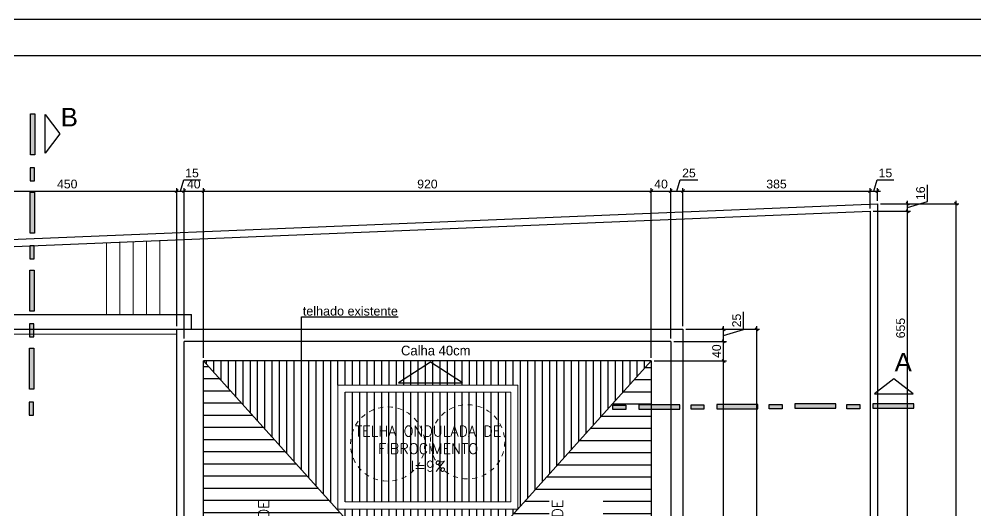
# Model space of a CAD drawing. Extents: x -165 to 197, y 154 to 653.
# Drawn here: x 38.53 to 58.18, y 483.84 to 493.94 of the extents above; entities that cross this region are included whole.
import ezdxf

# ---------------------------------------------------------------- set-up
doc = ezdxf.new("R2010")
doc.units = 0
doc.header["$MEASUREMENT"] = 0
doc.header["$PDMODE"] = 3
doc.header["$PDSIZE"] = 0.1
doc.linetypes.add('HIDDEN', pattern=[0.375, 0.25, -0.125])
doc.layers.get('0').update_dxf_attribs({"linetype": 'CONTINUOUS'})
doc.layers.get('DEFPOINTS').update_dxf_attribs({"linetype": 'CONTINUOUS'})
for name, color, linetype, lineweight in [('AIT-ESQUADRIA 34', 252, 'CONTINUOUS', 15), ('AIT-PAREDE', 4, 'CONTINUOUS', 30), ('COBERTURA', 7, 'CONTINUOUS', 15), ('projeção', 251, 'CONTINUOUS', 18), ('Telhado', 36, 'CONTINUOUS', 25)]:
    doc.layers.add(name, color=color, linetype=linetype, lineweight=lineweight)
for name, color, linetype in [('COTA', 1, 'CONTINUOUS'), ('LINHA CORTE', 7, 'CONTINUOUS'), ('MARGEM', 4, 'CONTINUOUS'), ('TEXTO', 190, 'CONTINUOUS'), ('TXT-LAYOUT', 192, 'CONTINUOUS')]:
    doc.layers.add(name, color=color, linetype=linetype)
doc.styles.add('ARIAL', font='ARIAL.TTF', dxfattribs={"height": 0.18})
doc.styles.add('PLANTA', font='stylu.ttf', dxfattribs={"height": 0.22})
doc.styles.add('SIMPLEX', font='simplex.shx')
doc.styles.get("Standard").update_dxf_attribs({"font": 'ISOCP'})
doc.dimstyles.new('Copy of ISO-25', dxfattribs={"dimtxt": 0.18, "dimasz": 0.06, "dimexe": 0.06, "dimexo": 0.06, "dimgap": 0.05, "dimtad": 1, "dimdec": 0, "dimlfac": 100, "dimdsep": 46, "dimtxsty": 'ARIAL', "dimblk1": 'OBLIQUE', "dimblk2": 'OBLIQUE', "dimsah": 1, "dimcen": 2.5, "dimdle": 0.06, "dimclrd": 256, "dimclre": 256, "dimclrt": 256, "dimadec": 0, "dimazin": 0, "dimtfac": 1, "dimtdec": 0, "dimtmove": 1, "dimatfit": 3, "dimldrblk": 'OBLIQUE', "dimfxl": 0, "dimtolj": 1, "dimtzin": 0, "dimlwd": -1, "dimlwe": -1, "dimarcsym": 0})
doc.dimstyles.get("Standard").update_dxf_attribs({"dimtxt": 2.5, "dimasz": 2.5, "dimexe": 1.25, "dimexo": 0.625, "dimtad": 1, "dimdec": 4, "dimdsep": 46, "dimlunit": 5, "dimtxsty": 'Standard', "dimcen": 2.5, "dimadec": 0, "dimazin": 0, "dimtfac": 1, "dimtdec": 4, "dimtmove": 0, "dimatfit": 3, "dimfxl": 0, "dimfrac": 2, "dimtolj": 1, "dimtzin": 0, "dimarcsym": 0})
pattern_1 = [(90, (-71.77148, 474.21928), (-0.15, 0), [])]

# ---------------------------------------------------------------- blocks, each defined once
blk = doc.blocks.new('_OBLIQUE')
at = {"color": 0, "linetype": 'ByBlock'}
blk.add_line((-0.5, -0.5), (0.5, 0.5), dxfattribs=at)
blk = doc.blocks.new('*D106')
at = {"layer": 'COTA'}
for p, q in [((37.266, 487.381), (37.266, 490.472)), ((41.766, 487.631), (41.766, 490.472)), ((37.206, 490.412), (41.826, 490.412))]:
    blk.add_line(p, q, dxfattribs=at)
at = {"layer": 'DEFPOINTS', "color": 0}
for p in [(41.766, 490.412), (41.766, 487.571), (37.266, 487.321)]:
    blk.add_point(p, dxfattribs=at)
at = {"layer": 'COTA', "xscale": 0.06, "yscale": 0.06, "zscale": 0.06, "rotation": 180}
blk.add_blockref('_OBLIQUE', (37.266, 490.412), dxfattribs=at)
at = {"layer": 'COTA', "xscale": 0.06, "yscale": 0.06, "zscale": 0.06}
blk.add_blockref('_OBLIQUE', (41.766, 490.412), dxfattribs=at)
at = {"layer": 'COTA', "insert": (39.516, 490.554), "char_height": 0.18, "attachment_point": 5, "style": 'ARIAL'}
blk.add_mtext('\\A1;450', dxfattribs=at)
blk = doc.blocks.new('*D107')
at = {"layer": 'COTA'}
for p, q in [((41.841, 490.412), (41.909, 490.639)), ((41.909, 490.639), (42.251, 490.639)), ((41.766, 487.631), (41.766, 490.472)), ((41.916, 487.381), (41.916, 490.472)), ((41.706, 490.412), (41.976, 490.412))]:
    blk.add_line(p, q, dxfattribs=at)
at = {"layer": 'DEFPOINTS', "color": 0}
for p in [(41.916, 490.412), (41.766, 487.571), (41.916, 487.321)]:
    blk.add_point(p, dxfattribs=at)
at = {"layer": 'COTA', "xscale": 0.06, "yscale": 0.06, "zscale": 0.06, "rotation": 180}
blk.add_blockref('_OBLIQUE', (41.766, 490.412), dxfattribs=at)
at = {"layer": 'COTA', "xscale": 0.06, "yscale": 0.06, "zscale": 0.06}
blk.add_blockref('_OBLIQUE', (41.916, 490.412), dxfattribs=at)
at = {"layer": 'COTA', "insert": (42.08, 490.781), "char_height": 0.18, "attachment_point": 5, "style": 'ARIAL'}
blk.add_mtext('\\A1;15', dxfattribs=at)
blk = doc.blocks.new('*D108')
at = {"layer": 'COTA'}
for p, q in [((41.916, 487.381), (41.916, 490.472)), ((42.316, 486.981), (42.316, 490.472)), ((41.856, 490.412), (42.376, 490.412))]:
    blk.add_line(p, q, dxfattribs=at)
at = {"layer": 'DEFPOINTS', "color": 0}
for p in [(42.316, 490.412), (41.916, 487.321), (42.316, 486.921)]:
    blk.add_point(p, dxfattribs=at)
at = {"layer": 'COTA', "xscale": 0.06, "yscale": 0.06, "zscale": 0.06, "rotation": 180}
blk.add_blockref('_OBLIQUE', (41.916, 490.412), dxfattribs=at)
at = {"layer": 'COTA', "xscale": 0.06, "yscale": 0.06, "zscale": 0.06}
blk.add_blockref('_OBLIQUE', (42.316, 490.412), dxfattribs=at)
at = {"layer": 'COTA', "insert": (42.116, 490.554), "char_height": 0.18, "attachment_point": 5, "style": 'ARIAL'}
blk.add_mtext('\\A1;40', dxfattribs=at)
blk = doc.blocks.new('*D109')
at = {"layer": 'COTA'}
for p, q in [((42.316, 486.981), (42.316, 490.472)), ((51.516, 486.981), (51.516, 490.472)), ((42.256, 490.412), (51.576, 490.412))]:
    blk.add_line(p, q, dxfattribs=at)
at = {"layer": 'DEFPOINTS', "color": 0}
for p in [(51.516, 490.412), (42.316, 486.921), (51.516, 486.921)]:
    blk.add_point(p, dxfattribs=at)
at = {"layer": 'COTA', "xscale": 0.06, "yscale": 0.06, "zscale": 0.06, "rotation": 180}
blk.add_blockref('_OBLIQUE', (42.316, 490.412), dxfattribs=at)
at = {"layer": 'COTA', "xscale": 0.06, "yscale": 0.06, "zscale": 0.06}
blk.add_blockref('_OBLIQUE', (51.516, 490.412), dxfattribs=at)
at = {"layer": 'COTA', "insert": (46.916, 490.554), "char_height": 0.18, "attachment_point": 5, "style": 'ARIAL'}
blk.add_mtext('\\A1;920', dxfattribs=at)
blk = doc.blocks.new('*D110')
at = {"layer": 'COTA'}
for p, q in [((51.516, 486.981), (51.516, 490.472)), ((51.916, 487.381), (51.916, 490.472)), ((51.456, 490.412), (51.976, 490.412))]:
    blk.add_line(p, q, dxfattribs=at)
at = {"layer": 'DEFPOINTS', "color": 0}
for p in [(51.916, 490.412), (51.916, 487.321), (51.516, 486.921)]:
    blk.add_point(p, dxfattribs=at)
at = {"layer": 'COTA', "xscale": 0.06, "yscale": 0.06, "zscale": 0.06, "rotation": 180}
blk.add_blockref('_OBLIQUE', (51.516, 490.412), dxfattribs=at)
at = {"layer": 'COTA', "xscale": 0.06, "yscale": 0.06, "zscale": 0.06}
blk.add_blockref('_OBLIQUE', (51.916, 490.412), dxfattribs=at)
at = {"layer": 'COTA', "insert": (51.716, 490.554), "char_height": 0.18, "attachment_point": 5, "style": 'ARIAL'}
blk.add_mtext('\\A1;40', dxfattribs=at)
blk = doc.blocks.new('*D111')
at = {"layer": 'COTA'}
for p, q in [((52.041, 490.412), (52.109, 490.639)), ((52.109, 490.639), (52.471, 490.639)), ((51.916, 487.381), (51.916, 490.472)), ((52.166, 487.631), (52.166, 490.472)), ((51.856, 490.412), (52.226, 490.412))]:
    blk.add_line(p, q, dxfattribs=at)
at = {"layer": 'DEFPOINTS', "color": 0}
for p in [(52.166, 490.412), (52.166, 487.571), (51.916, 487.321)]:
    blk.add_point(p, dxfattribs=at)
at = {"layer": 'COTA', "xscale": 0.06, "yscale": 0.06, "zscale": 0.06, "rotation": 180}
blk.add_blockref('_OBLIQUE', (51.916, 490.412), dxfattribs=at)
at = {"layer": 'COTA', "xscale": 0.06, "yscale": 0.06, "zscale": 0.06}
blk.add_blockref('_OBLIQUE', (52.166, 490.412), dxfattribs=at)
at = {"layer": 'COTA', "insert": (52.29, 490.781), "char_height": 0.18, "attachment_point": 5, "style": 'ARIAL'}
blk.add_mtext('\\A1;25', dxfattribs=at)
blk = doc.blocks.new('*D112')
at = {"layer": 'COTA'}
for p, q in [((52.166, 487.631), (52.166, 490.472)), ((56.012, 490.055), (56.012, 490.472)), ((52.106, 490.412), (56.072, 490.412))]:
    blk.add_line(p, q, dxfattribs=at)
at = {"layer": 'DEFPOINTS', "color": 0}
for p in [(56.012, 490.412), (56.012, 489.995), (52.166, 487.571)]:
    blk.add_point(p, dxfattribs=at)
at = {"layer": 'COTA', "xscale": 0.06, "yscale": 0.06, "zscale": 0.06, "rotation": 180}
blk.add_blockref('_OBLIQUE', (52.166, 490.412), dxfattribs=at)
at = {"layer": 'COTA', "xscale": 0.06, "yscale": 0.06, "zscale": 0.06}
blk.add_blockref('_OBLIQUE', (56.012, 490.412), dxfattribs=at)
at = {"layer": 'COTA', "insert": (54.089, 490.554), "char_height": 0.18, "attachment_point": 5, "style": 'ARIAL'}
blk.add_mtext('\\A1;385', dxfattribs=at)
blk = doc.blocks.new('*D113')
at = {"layer": 'COTA'}
for p, q in [((56.087, 490.412), (56.155, 490.639)), ((56.155, 490.639), (56.497, 490.639)), ((56.012, 490.055), (56.012, 490.472)), ((56.162, 490.211), (56.162, 490.472)), ((55.952, 490.412), (56.222, 490.412))]:
    blk.add_line(p, q, dxfattribs=at)
at = {"layer": 'DEFPOINTS', "color": 0}
for p in [(56.162, 490.412), (56.162, 490.151), (56.012, 489.995)]:
    blk.add_point(p, dxfattribs=at)
at = {"layer": 'COTA', "xscale": 0.06, "yscale": 0.06, "zscale": 0.06, "rotation": 180}
blk.add_blockref('_OBLIQUE', (56.012, 490.412), dxfattribs=at)
at = {"layer": 'COTA', "xscale": 0.06, "yscale": 0.06, "zscale": 0.06}
blk.add_blockref('_OBLIQUE', (56.162, 490.412), dxfattribs=at)
at = {"layer": 'COTA', "insert": (56.326, 490.781), "char_height": 0.18, "attachment_point": 5, "style": 'ARIAL'}
blk.add_mtext('\\A1;15', dxfattribs=at)
blk = doc.blocks.new('*D149')
at = {"layer": 'COTA'}
for p, q in [((56.781, 483.383), (56.781, 490.055)), ((56.072, 489.995), (56.841, 489.995)), ((56.222, 483.443), (56.841, 483.443))]:
    blk.add_line(p, q, dxfattribs=at)
at = {"layer": 'DEFPOINTS', "color": 0}
for p in [(56.012, 489.995), (56.781, 489.995), (56.162, 483.443)]:
    blk.add_point(p, dxfattribs=at)
at = {"layer": 'COTA', "xscale": 0.06, "yscale": 0.06, "zscale": 0.06}
for p, rotation in [((56.781, 489.995), 90), ((56.781, 483.443), 270)]:
    blk.add_blockref('_OBLIQUE', p, dxfattribs=dict(at, rotation=rotation))
at = {"layer": 'COTA', "insert": (56.639, 487.595), "char_height": 0.18, "attachment_point": 5, "rotation": 90, "style": 'ARIAL'}
blk.add_mtext('\\A1;655', dxfattribs=at)
blk = doc.blocks.new('*D150')
at = {"layer": 'COTA'}
for p, q in [((57.191, 490.197), (57.191, 490.537)), ((56.222, 490.151), (56.841, 490.151)), ((56.781, 489.935), (56.781, 490.211)), ((56.781, 490.073), (57.191, 490.197)), ((56.072, 489.995), (56.841, 489.995))]:
    blk.add_line(p, q, dxfattribs=at)
at = {"layer": 'DEFPOINTS', "color": 0}
for p in [(56.162, 490.151), (56.781, 490.151), (56.012, 489.995)]:
    blk.add_point(p, dxfattribs=at)
at = {"layer": 'COTA', "xscale": 0.06, "yscale": 0.06, "zscale": 0.06}
for p, rotation in [((56.781, 490.151), 90), ((56.781, 489.995), 270)]:
    blk.add_blockref('_OBLIQUE', p, dxfattribs=dict(at, rotation=rotation))
at = {"layer": 'COTA', "insert": (57.049, 490.367), "char_height": 0.18, "attachment_point": 5, "rotation": 90, "style": 'ARIAL'}
blk.add_mtext('\\A1;16', dxfattribs=at)
blk = doc.blocks.new('*D151')
at = {"layer": 'COTA'}
for p, q in [((56.841, 490.151), (57.838, 490.151)), ((57.778, 474.759), (57.778, 490.211)), ((56.841, 474.819), (57.838, 474.819))]:
    blk.add_line(p, q, dxfattribs=at)
at = {"layer": 'DEFPOINTS', "color": 0}
for p in [(56.781, 490.151), (57.778, 490.151), (56.781, 474.819)]:
    blk.add_point(p, dxfattribs=at)
at = {"layer": 'COTA', "xscale": 0.06, "yscale": 0.06, "zscale": 0.06}
for p, rotation in [((57.778, 490.151), 90), ((57.778, 474.819), 270)]:
    blk.add_blockref('_OBLIQUE', p, dxfattribs=dict(at, rotation=rotation))
at = {"layer": 'COTA', "insert": (57.636, 482.485), "char_height": 0.18, "attachment_point": 5, "rotation": 90, "style": 'ARIAL'}
blk.add_mtext('\\A1;1533', dxfattribs=at)
blk = doc.blocks.new('*D154')
at = {"layer": 'COTA'}
for p, q in [((51.576, 486.921), (53.061, 486.921)), ((53.001, 477.976), (53.001, 486.981)), ((51.576, 478.036), (53.061, 478.036))]:
    blk.add_line(p, q, dxfattribs=at)
at = {"layer": 'DEFPOINTS', "color": 0}
for p in [(51.516, 486.921), (53.001, 486.921), (51.516, 478.036)]:
    blk.add_point(p, dxfattribs=at)
at = {"layer": 'COTA', "xscale": 0.06, "yscale": 0.06, "zscale": 0.06}
for p, rotation in [((53.001, 486.921), 90), ((53.001, 478.036), 270)]:
    blk.add_blockref('_OBLIQUE', p, dxfattribs=dict(at, rotation=rotation))
at = {"layer": 'COTA', "insert": (52.859, 482.478), "char_height": 0.18, "attachment_point": 5, "rotation": 90, "style": 'ARIAL'}
blk.add_mtext('\\A1;889', dxfattribs=at)
blk = doc.blocks.new('*D155')
at = {"layer": 'COTA'}
for p, q in [((51.976, 487.321), (53.061, 487.321)), ((53.001, 486.861), (53.001, 487.381)), ((51.576, 486.921), (53.061, 486.921))]:
    blk.add_line(p, q, dxfattribs=at)
at = {"layer": 'DEFPOINTS', "color": 0}
for p in [(51.916, 487.321), (53.001, 487.321), (51.516, 486.921)]:
    blk.add_point(p, dxfattribs=at)
at = {"layer": 'COTA', "xscale": 0.06, "yscale": 0.06, "zscale": 0.06}
for p, rotation in [((53.001, 487.321), 90), ((53.001, 486.921), 270)]:
    blk.add_blockref('_OBLIQUE', p, dxfattribs=dict(at, rotation=rotation))
at = {"layer": 'COTA', "insert": (52.859, 487.121), "char_height": 0.18, "attachment_point": 5, "rotation": 90, "style": 'ARIAL'}
blk.add_mtext('\\A1;40', dxfattribs=at)
blk = doc.blocks.new('*D156')
at = {"layer": 'COTA'}
for p, q in [((53.412, 487.569), (53.412, 487.932)), ((52.226, 487.571), (53.061, 487.571)), ((53.001, 487.261), (53.001, 487.631)), ((53.001, 487.446), (53.412, 487.569)), ((51.976, 487.321), (53.061, 487.321))]:
    blk.add_line(p, q, dxfattribs=at)
at = {"layer": 'DEFPOINTS', "color": 0}
for p in [(52.166, 487.571), (53.001, 487.571), (51.916, 487.321)]:
    blk.add_point(p, dxfattribs=at)
at = {"layer": 'COTA', "xscale": 0.06, "yscale": 0.06, "zscale": 0.06}
for p, rotation in [((53.001, 487.571), 90), ((53.001, 487.321), 270)]:
    blk.add_blockref('_OBLIQUE', p, dxfattribs=dict(at, rotation=rotation))
at = {"layer": 'COTA', "insert": (53.27, 487.75), "char_height": 0.18, "attachment_point": 5, "rotation": 90, "style": 'ARIAL'}
blk.add_mtext('\\A1;25', dxfattribs=at)
blk = doc.blocks.new('*D157')
at = {"layer": 'COTA'}
for p, q in [((53.061, 487.571), (53.741, 487.571)), ((53.681, 477.326), (53.681, 487.631)), ((53.061, 477.386), (53.741, 477.386))]:
    blk.add_line(p, q, dxfattribs=at)
at = {"layer": 'DEFPOINTS', "color": 0}
for p in [(53.001, 487.571), (53.681, 487.571), (53.001, 477.386)]:
    blk.add_point(p, dxfattribs=at)
at = {"layer": 'COTA', "xscale": 0.06, "yscale": 0.06, "zscale": 0.06}
for p, rotation in [((53.681, 487.571), 90), ((53.681, 477.386), 270)]:
    blk.add_blockref('_OBLIQUE', p, dxfattribs=dict(at, rotation=rotation))
at = {"layer": 'COTA', "insert": (53.539, 482.478), "char_height": 0.18, "attachment_point": 5, "rotation": 90, "style": 'ARIAL'}
blk.add_mtext('\\A1;1019', dxfattribs=at)

msp = doc.modelspace()

# ---------------------------------------------------------------- hatches: boundary and pattern name
at = {"layer": 'LINHA CORTE'}
for points in [[(38.851, 491.152), (38.762, 491.152), (38.762, 491.996), (38.851, 491.996)], [(38.851, 491.151), (38.762, 491.151), (38.762, 491.996), (38.851, 491.996)], [(38.843, 490.622), (38.755, 490.622), (38.755, 490.888), (38.843, 490.888)], [(38.843, 490.622), (38.755, 490.622), (38.755, 490.888), (38.843, 490.888)], [(38.843, 489.547), (38.755, 489.547), (38.755, 490.391), (38.843, 490.391)], [(38.843, 489.547), (38.755, 489.547), (38.755, 490.391), (38.843, 490.391)], [(38.836, 489.017), (38.747, 489.017), (38.747, 489.284), (38.836, 489.284)], [(38.836, 487.942), (38.747, 487.942), (38.747, 488.786), (38.836, 488.786)], [(38.828, 487.413), (38.739, 487.413), (38.739, 487.679), (38.828, 487.679)], [(38.828, 486.338), (38.739, 486.338), (38.739, 487.182), (38.828, 487.182)], [(38.82, 485.808), (38.732, 485.808), (38.732, 486.075), (38.82, 486.075)], [(50.727, 486.012), (50.727, 485.923), (50.994, 485.923), (50.994, 486.012)], [(51.257, 486.019), (51.257, 485.931), (52.101, 485.931), (52.101, 486.019)], [(52.332, 486.019), (52.332, 485.931), (52.598, 485.931), (52.598, 486.019)], [(52.861, 486.027), (52.861, 485.938), (53.705, 485.938), (53.705, 486.027)], [(53.936, 486.027), (53.936, 485.938), (54.203, 485.938), (54.203, 486.027)], [(54.466, 486.035), (54.466, 485.946), (55.31, 485.946), (55.31, 486.035)], [(55.536, 486.027), (55.536, 485.938), (55.803, 485.938), (55.803, 486.027)], [(56.067, 486.035), (56.067, 485.946), (56.911, 485.946), (56.911, 486.035)]]:
    msp.add_hatch(color=256, dxfattribs=at).paths.add_polyline_path(points)
at = {"layer": 'Telhado'}
h = msp.add_hatch(dxfattribs=at)
h.set_pattern_fill('_USER', color=256, scale=0.15, angle=90, style=0, pattern_type=0)
h.set_pattern_definition(pattern_1)
h.paths.add_polyline_path([(48.777, 486.425), (48.777, 485.967), (50.657, 485.967), (51.516, 486.921), (42.316, 486.921), (43.175, 485.967), (45.077, 485.967), (45.077, 486.425)])
h = msp.add_hatch(dxfattribs=at)
h.set_pattern_fill('_USER', color=256, scale=0.25, style=0, pattern_type=0)
h.set_pattern_definition([(0, (42.3158, 478.05678), (0, 0.25), [])])
h.paths.add_polyline_path([(42.316, 486.921), (42.316, 478.057), (46.316, 482.478)])
h.paths.add_polyline_path([(43.191, 483.211), (43.191, 481.892), (42.769, 482.551)], flags=16)
h.paths.add_polyline_path([(43.391, 481.058), (43.391, 484.046), (44.435, 484.046), (44.435, 481.058)], flags=24)
h = msp.add_hatch(dxfattribs=at)
h.set_pattern_fill('_USER', color=256, scale=0.25, style=0, pattern_type=0)
h.set_pattern_definition([(0, (47.5158, 478.03578), (0, 0.25), [])])
h.paths.add_polyline_path([(50.525, 481.048), (49.42, 481.048), (49.42, 484.097), (50.525, 484.097)], flags=16)
h.paths.add_polyline_path([(50.727, 485.923), (50.727, 486.012), (50.994, 486.012), (50.994, 485.923)], flags=16)
h.paths.add_polyline_path([(51.516, 486.921), (47.516, 482.478), (51.516, 478.036)])
h.paths.add_polyline_path([(51.093, 482.565), (50.67, 481.906), (50.67, 483.225)])
h = msp.add_hatch(dxfattribs=at)
h.set_pattern_fill('_USER', color=256, scale=0.15, angle=90, style=0, pattern_type=0)
h.set_pattern_definition([(90, (45.22695, 484.02492), (-0.15, 0), [])])
h.paths.add_polyline_path([(48.627, 486.275), (45.227, 486.275), (45.227, 484.025), (48.627, 484.025)])
h.paths.add_polyline_path([(46.978, 485.258, -1), (48.504, 485.258, -1)], flags=0)
h.paths.add_polyline_path([(45.336, 485.212, -1), (46.862, 485.212, -1)], flags=16)
h.paths.add_polyline_path([(45.336, 485.212, 1), (46.862, 485.212, 1)], flags=0)
h.paths.add_polyline_path([(46.978, 485.258, 1), (48.504, 485.258, 1)], flags=16)
h = msp.add_hatch(dxfattribs=at)
h.set_pattern_fill('_USER', color=256, scale=0.15, angle=90, style=0, pattern_type=0)
h.set_pattern_definition(pattern_1)
h.paths.add_polyline_path([(45.485, 485.011), (48.473, 485.011), (48.473, 483.967), (45.485, 483.967)], flags=24)
h.paths.add_polyline_path([(48.773, 483.875), (45.077, 483.875), (45.077, 485.967), (43.175, 485.967), (46.316, 482.478), (47.516, 482.478)])
h.paths.add_polyline_path([(48.777, 485.967), (48.777, 483.879), (50.657, 485.967)])

# ---------------------------------------------------------------- linework, layer by layer
msp.add_lwpolyline([(10.195, 493.944), (73.195, 493.944), (73.195, 449.394), (10.195, 449.394)], close=True)
at = {"layer": 'AIT-ESQUADRIA 34', "color": 9}
for p, q in [((40.326, 487.871), (40.326, 489.346)), ((40.326, 487.871), (40.326, 489.346)), ((40.598, 487.871), (40.598, 489.357)), ((40.598, 487.871), (40.598, 489.357)), ((40.871, 487.871), (40.871, 489.368)), ((40.871, 487.871), (40.871, 489.368)), ((41.143, 487.871), (41.143, 489.383)), ((41.416, 487.871), (41.416, 489.395)), ((41.143, 487.871), (41.143, 488.949)), ((41.416, 487.871), (41.416, 488.96)), ((37.766, 487.571), (41.766, 487.571)), ((37.766, 487.471), (41.766, 487.471))]:
    msp.add_line(p, q, dxfattribs=at)
at = {"layer": 'AIT-PAREDE'}
for p, q in [((56.162, 490.151), (56.162, 483.443)), ((56.162, 490.151), (56.162, 483.443)), ((56.012, 489.995), (56.012, 483.443)), ((56.012, 489.995), (56.012, 483.443)), ((37.266, 487.871), (42.066, 487.871)), ((42.066, 487.571), (42.066, 487.871)), ((37.566, 487.571), (52.166, 487.571)), ((41.766, 477.386), (41.766, 487.571)), ((52.166, 487.571), (52.166, 486.951)), ((41.916, 477.636), (41.916, 487.321)), ((51.916, 487.321), (41.916, 487.321)), ((51.916, 487.321), (51.916, 486.951)), ((42.316, 478.036), (42.316, 486.921)), ((51.516, 486.921), (42.316, 486.921)), ((51.516, 486.921), (51.516, 478.036)), ((51.916, 486.951), (51.916, 477.636)), ((52.166, 486.951), (52.166, 477.386))]:
    msp.add_line(p, q, dxfattribs=at)
for points in [[(56.162, 490.151), (56.162, 474.821), (16.512, 476.686), (16.512, 476.844)], [(16.512, 488.52), (56.162, 490.151)], [(16.512, 488.37), (56.012, 489.995), (56.012, 474.978), (39.862, 475.741)]]:
    msp.add_lwpolyline(points, dxfattribs=at)
at = {"layer": 'COBERTURA'}
for points in [[(45.077, 483.875), (45.077, 486.425), (48.777, 486.425), (48.777, 483.875)], [(45.227, 484.025), (45.227, 486.275), (48.627, 486.275), (48.627, 484.025)]]:
    msp.add_lwpolyline(points, close=True, dxfattribs=at)
at = {"layer": 'LINHA CORTE'}
for points in [[(38.762, 491.152), (38.762, 491.996), (38.851, 491.996), (38.851, 491.152)], [(38.762, 491.152), (38.762, 491.996), (38.851, 491.996), (38.851, 491.152)], [(39.063, 491.189), (39.063, 491.984), (39.367, 491.586)], [(38.755, 490.888), (38.755, 490.622), (38.843, 490.622), (38.843, 490.888)], [(38.755, 490.888), (38.755, 490.622), (38.843, 490.622), (38.843, 490.888)], [(38.755, 489.547), (38.755, 490.391), (38.843, 490.391), (38.843, 489.547)], [(38.747, 489.284), (38.747, 489.017), (38.836, 489.017), (38.836, 489.284)], [(38.747, 487.943), (38.747, 488.787), (38.836, 488.787), (38.836, 487.943)], [(38.739, 487.679), (38.739, 487.413), (38.828, 487.413), (38.828, 487.679)], [(38.739, 486.338), (38.739, 487.182), (38.828, 487.182), (38.828, 486.338)], [(56.104, 486.247), (56.898, 486.247), (56.501, 486.55)], [(38.732, 486.075), (38.732, 485.808), (38.82, 485.808), (38.82, 486.075)], [(50.994, 485.923), (50.727, 485.923), (50.727, 486.012), (50.994, 486.012)], [(51.257, 485.931), (52.101, 485.931), (52.101, 486.019), (51.257, 486.019)], [(52.598, 485.931), (52.332, 485.931), (52.332, 486.019), (52.598, 486.019)], [(52.862, 485.938), (53.706, 485.938), (53.706, 486.027), (52.862, 486.027)], [(54.203, 485.938), (53.936, 485.938), (53.936, 486.027), (54.203, 486.027)], [(54.466, 485.946), (55.31, 485.946), (55.31, 486.035), (54.466, 486.035)], [(55.803, 485.938), (55.536, 485.938), (55.536, 486.027), (55.803, 486.027)], [(56.067, 485.946), (56.911, 485.946), (56.911, 486.035), (56.067, 486.035)]]:
    msp.add_lwpolyline(points, close=True, dxfattribs=at)
at = {"layer": 'MARGEM'}
msp.add_lwpolyline([(12.07, 493.194), (72.445, 493.194), (72.445, 450.144), (12.07, 450.144)], close=True, dxfattribs=at)
at = {"layer": 'projeção', "linetype": 'HIDDEN', "ltscale": 0.3}
for centre in [(46.099, 485.212), (47.741, 485.258)]:
    msp.add_circle(centre, 0.763, dxfattribs=at)
at = {"layer": 'Telhado'}
for p, q in [((46.316, 482.478), (42.316, 486.921)), ((47.516, 482.478), (51.516, 486.921))]:
    msp.add_line(p, q, dxfattribs=at)
at = {"layer": 'TEXTO'}
msp.add_lwpolyline([(46.319, 486.473), (47.638, 486.473), (46.978, 486.896)], close=True, dxfattribs=at)

# ---------------------------------------------------------------- texts
at = {"layer": 'TEXTO', "style": 'ARIAL'}
for s, p in [('B', (39.381, 491.739)), ('A', (56.515, 486.703))]:
    msp.add_text(s, height=0.381, dxfattribs=at).set_placement(p)
at = {"layer": 'TEXTO', "attachment_point": 2}
for s, insert, char_height, width, style in [('{\\fArial|b0|i0|c238|p34;telhado existente}', (45.333, 488.037), 0.185, 2.59611, 'ARIAL'), ('TELHA ONDULADA DE FIBROCIMENTO\\PI=9%', (46.931, 485.584), 0.216, 3.35168, 'SIMPLEX')]:
    msp.add_mtext(s, dxfattribs=dict(at, insert=insert, char_height=char_height, width=width, style=style))
at = {"layer": 'TEXTO', "char_height": 0.216, "width": 3.35168, "rotation": 90, "style": 'SIMPLEX'}
for insert, attachment_point in [((43.445, 482.552), 2), ((50.416, 482.566), 8)]:
    msp.add_mtext('TELHA ONDULADA DE FIBROCIMENTO\\PI=9%', dxfattribs=dict(at, insert=insert, attachment_point=attachment_point))
at = {"layer": 'TXT-LAYOUT', "insert": (47.801, 487.132), "char_height": 0.2, "attachment_point": 6, "style": 'PLANTA'}
msp.add_mtext('{\\fCentury Gothic|b0|i0|c0|p34;Calha 40cm}', dxfattribs=at)

# ---------------------------------------------------------------- dimensions: what is measured, and where the dimension line sits
at = {"layer": 'COTA'}
for base, p1, p2, picture, middle in [((41.916, 490.412), (41.766, 487.571), (41.916, 487.321), '*D107', (41.959, 490.781)), ((52.166, 490.412), (51.916, 487.321), (52.166, 487.571), '*D111', (52.159, 490.781)), ((56.162, 490.412), (56.012, 489.995), (56.162, 490.151), '*D113', (56.205, 490.781)), ((41.766, 490.412), (37.266, 487.321), (41.766, 487.571), '*D106', (39.516, 490.554)), ((42.316, 490.412), (41.916, 487.321), (42.316, 486.921), '*D108', (42.116, 490.554)), ((51.516, 490.412), (42.316, 486.921), (51.516, 486.921), '*D109', (46.916, 490.554)), ((51.916, 490.412), (51.516, 486.921), (51.916, 487.321), '*D110', (51.716, 490.554)), ((56.012, 490.412), (52.166, 487.571), (56.012, 489.995), '*D112', (54.089, 490.554))]:
    dim = msp.add_linear_dim(base=base, p1=p1, p2=p2, dimstyle='Copy of ISO-25', dxfattribs=at)
    dim.commit()
    dim.dimension.update_dxf_attribs({"geometry": picture, "text_midpoint": middle})
for base, p1, p2, picture, middle in [((56.781, 490.151), (56.012, 489.995), (56.162, 490.151), '*D150', (57.049, 490.247)), ((57.778, 490.151), (56.781, 474.819), (56.781, 490.151), '*D151', (57.636, 482.485)), ((53.001, 487.571), (51.916, 487.321), (52.166, 487.571), '*D156', (53.27, 487.619)), ((53.681, 487.5711), (53.0014, 477.3858), (53.0014, 487.5711), '*D157', (53.5391, 482.4784)), ((53.001, 487.321), (51.516, 486.921), (51.916, 487.321), '*D155', (52.859, 487.121)), ((53.0014, 486.9211), (51.5158, 478.0358), (51.5158, 486.9211), '*D154', (52.8595, 482.4784))]:
    dim = msp.add_linear_dim(base=base, p1=p1, p2=p2, angle=90, dimstyle='Copy of ISO-25', dxfattribs=at)
    dim.commit()
    dim.dimension.update_dxf_attribs({"geometry": picture, "text_midpoint": middle})
dim = msp.add_linear_dim(base=(56.781, 489.995), p1=(56.162, 483.443), p2=(56.012, 489.995), angle=90, dimstyle='Copy of ISO-25', dxfattribs=at)
dim.commit()
dim.dimension.update_dxf_attribs({"geometry": '*D149', "text_midpoint": (56.781, 487.595), "dimtype": 160})

# ---------------------------------------------------------------- leaders
msp.add_leader([(44.327, 486.925), (44.327, 487.825), (46.312, 487.825)], dimstyle='Standard', override={"dimtxt": 0.1, "dimasz": 0.0559, "dimexe": 0.02775, "dimexo": 0.02175, "dimgap": 0.05, "dimtad": 0, "dimdec": 0, "dimlfac": 100, "dimzin": 0, "dimlunit": 2, "dimcen": 0.09, "dimclrt": 7, "dimtfac": 1.5, "dimtdec": 0, "dimtix": 1, "dimtmove": 2, "dimfxl": 0.06, "dimfxlon": 1, "dimfrac": 0, "dimarcsym": 2}, dxfattribs=at)

doc.saveas('drawing.dxf')
